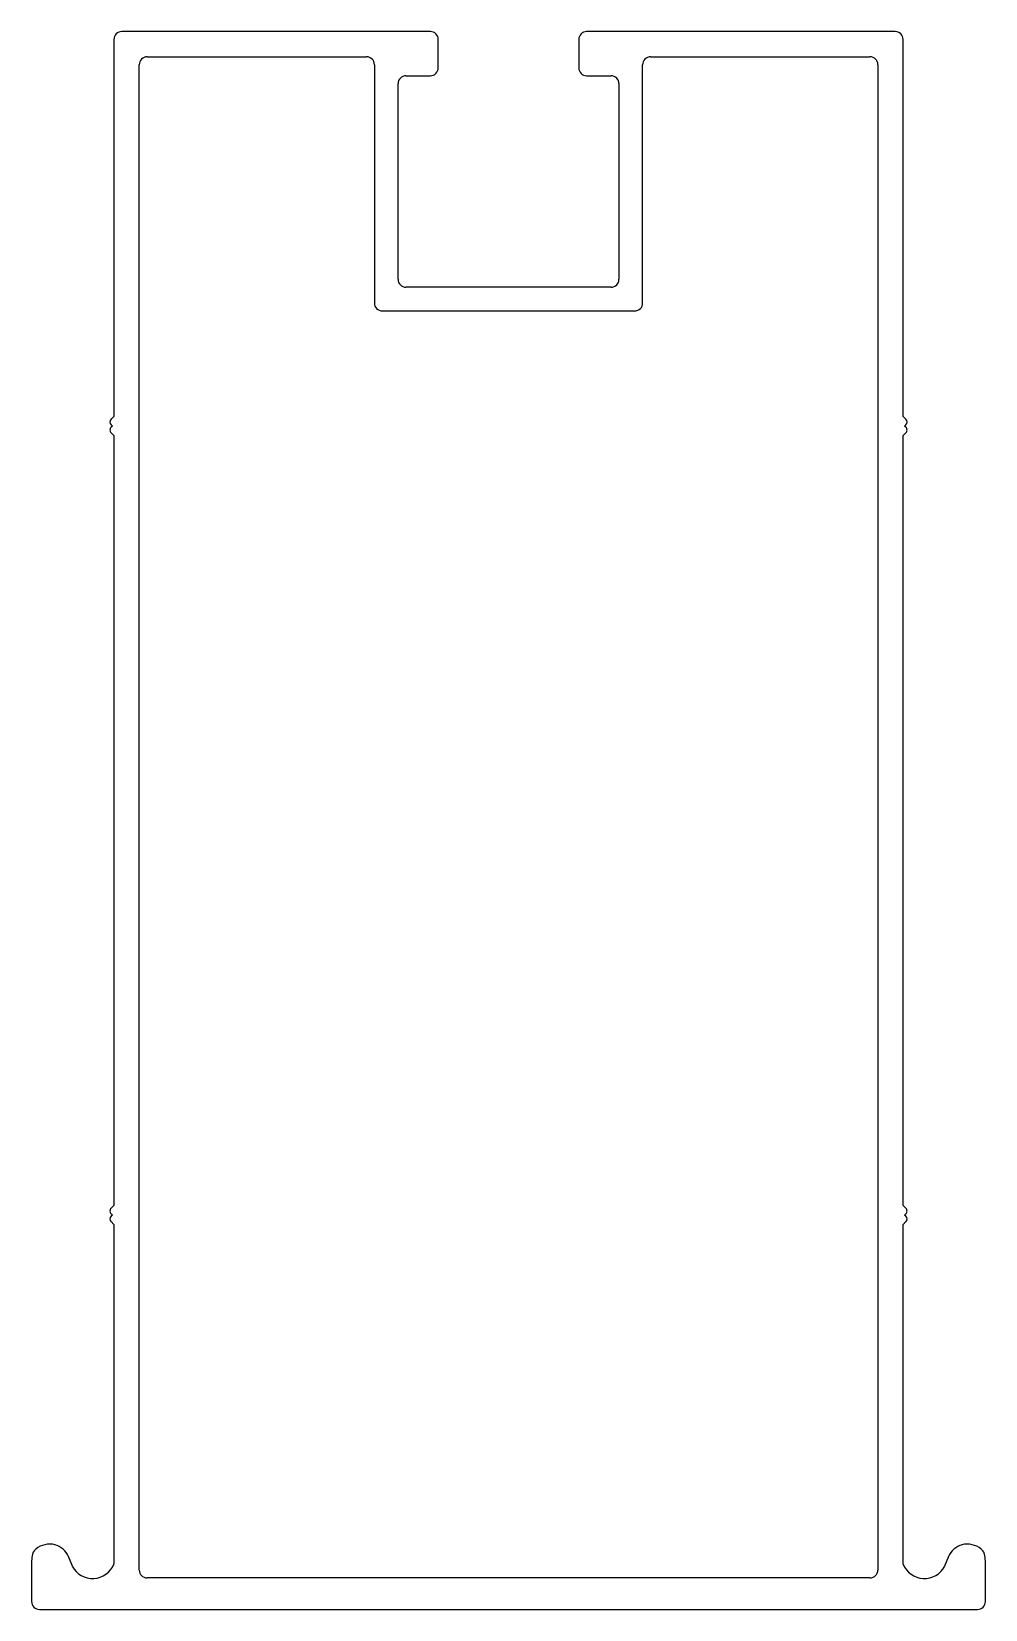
# Model space of a CAD drawing. Extents: x 1984 to 2044, y 2316 to 2416.
import ezdxf

# ---------------------------------------------------------------- set-up
doc = ezdxf.new("R2010")
doc.units = 0
doc.layers.get('0').update_dxf_attribs({"linetype": 'CONTINUOUS'})

msp = doc.modelspace()

# ---------------------------------------------------------------- linework, layer by layer
for p, q in [((1988.94, 2415.13), (1988.94, 2391.23)), ((2008.99, 2415.63), (1989.44, 2415.63)), ((2009.49, 2413.33), (2009.49, 2415.13)), ((2018.39, 2415.13), (2018.39, 2413.33)), ((2038.44, 2415.63), (2018.89, 2415.63)), ((2038.94, 2391.23), (2038.94, 2415.13)), ((1991.04, 2414.03), (2004.94, 2414.03)), ((2022.94, 2414.03), (2036.84, 2414.03)), ((1990.54, 2318.13), (1990.54, 2413.53)), ((2005.44, 2413.53), (2005.44, 2398.43)), ((2022.44, 2398.43), (2022.44, 2413.53)), ((2037.34, 2413.53), (2037.34, 2318.13)), ((2006.94, 2399.93), (2006.94, 2412.33)), ((2007.44, 2412.83), (2008.99, 2412.83)), ((2018.89, 2412.83), (2020.44, 2412.83)), ((2020.94, 2412.33), (2020.94, 2399.93)), ((2020.44, 2399.43), (2007.44, 2399.43)), ((2005.94, 2397.93), (2021.94, 2397.93)), ((1988.94, 2391.23), (1988.76, 2391.06)), ((2039.11, 2391.06), (2038.94, 2391.23)), ((1988.76, 2390.7), (1988.84, 2390.63)), ((1988.84, 2390.63), (1988.76, 2390.56)), ((1988.76, 2390.21), (1988.94, 2390.03)), ((1988.94, 2390.03), (1988.94, 2341.23)), ((2038.94, 2390.03), (2039.11, 2390.21)), ((2038.94, 2341.23), (2038.94, 2390.03)), ((2039.04, 2390.63), (2039.11, 2390.7)), ((2039.11, 2390.56), (2039.04, 2390.63)), ((1988.94, 2341.23), (1988.76, 2341.06)), ((2039.11, 2341.06), (2038.94, 2341.23)), ((1988.76, 2340.7), (1988.84, 2340.63)), ((1988.84, 2340.63), (1988.76, 2340.56)), ((1988.76, 2340.21), (1988.94, 2340.03)), ((1988.94, 2340.03), (1988.94, 2318.51)), ((2038.94, 2340.03), (2039.11, 2340.21)), ((2038.94, 2318.51), (2038.94, 2340.03)), ((2039.04, 2340.63), (2039.11, 2340.7)), ((2039.11, 2340.56), (2039.04, 2340.63)), ((1983.72, 2318.61), (1983.72, 2316.13)), ((1986.31, 2318.38), (1986.06, 2318.98)), ((2041.82, 2318.98), (2041.57, 2318.38)), ((2044.16, 2316.13), (2044.16, 2318.61)), ((2036.84, 2317.63), (1991.04, 2317.63)), ((1984.22, 2315.63), (2043.66, 2315.63))]:
    msp.add_line(p, q)
for centre, radius, start, end in [((1989.44, 2415.13), 0.5, 89.9999, 180.0001), ((2008.99, 2415.13), 0.5, 359.9999, 90), ((2018.89, 2415.13), 0.5, 90, 180.0001), ((2038.44, 2415.13), 0.5, 359.9999, 90.0001), ((1991.04, 2413.53), 0.5, 90.0001, 180.0001), ((2004.94, 2413.53), 0.5, 359.9999, 89.9999), ((2022.94, 2413.53), 0.5, 90.0001, 180.0001), ((2036.84, 2413.53), 0.5, 359.9999, 89.9999), ((2008.99, 2413.33), 0.5, 269.9999, 359.9997), ((2018.89, 2413.33), 0.5, 180.0003, 270.0001), ((2007.44, 2412.33), 0.5, 90, 180.0001), ((2020.44, 2412.33), 0.5, 359.9999, 90), ((2007.44, 2399.93), 0.5, 179.9999, 270), ((2020.44, 2399.93), 0.5, 270, 0.0001), ((2005.94, 2398.43), 0.5, 179.9999, 270), ((2021.94, 2398.43), 0.5, 270, 0.0001), ((1988.94, 2390.88), 0.25, 135.0002, 224.9998), ((2038.94, 2390.88), 0.25, 315.0002, 44.9998), ((1988.94, 2390.38), 0.25, 134.9999, 225.0001), ((2038.94, 2390.38), 0.25, 314.9999, 45.0001), ((1988.94, 2340.88), 0.25, 134.9999, 225.0001), ((2038.94, 2340.88), 0.25, 314.9999, 45.0001), ((1988.94, 2340.38), 0.25, 135.0002, 224.9998), ((2038.94, 2340.38), 0.25, 315.0002, 44.9998), ((1986.3, 2318.61), 2.58, 170.6581, 180), ((1984.48, 2318.91), 0.734, 133.7826, 170.6581), ((1984.15, 2319.26), 0.25, 128.9982, 133.7826), ((1984.87, 2318.37), 1.4, 75.9066, 128.9982), ((1984.9, 2318.51), 1.25, 22.0067, 75.9066), ((2042.98, 2318.51), 1.25, 104.0934, 157.9933), ((2043.01, 2318.37), 1.4, 51.0018, 104.0934), ((2043.73, 2319.26), 0.25, 46.2174, 51.0018), ((2043.4, 2318.91), 0.734, 9.3419, 46.2174), ((2041.58, 2318.61), 2.58, 0, 9.3419), ((1987.59, 2319.04), 1.45, 207.3487, 338.5275), ((1991.04, 2318.13), 0.5, 179.9999, 269.9999), ((2036.84, 2318.13), 0.5, 270.0001, 0.0001), ((2040.29, 2319.04), 1.45, 201.4725, 332.6513), ((1984.22, 2316.13), 0.5, 179.9999, 270.0001), ((2043.66, 2316.13), 0.5, 269.9999, 0.0001)]:
    msp.add_arc(centre, radius, start, end)

doc.saveas('drawing.dxf')
